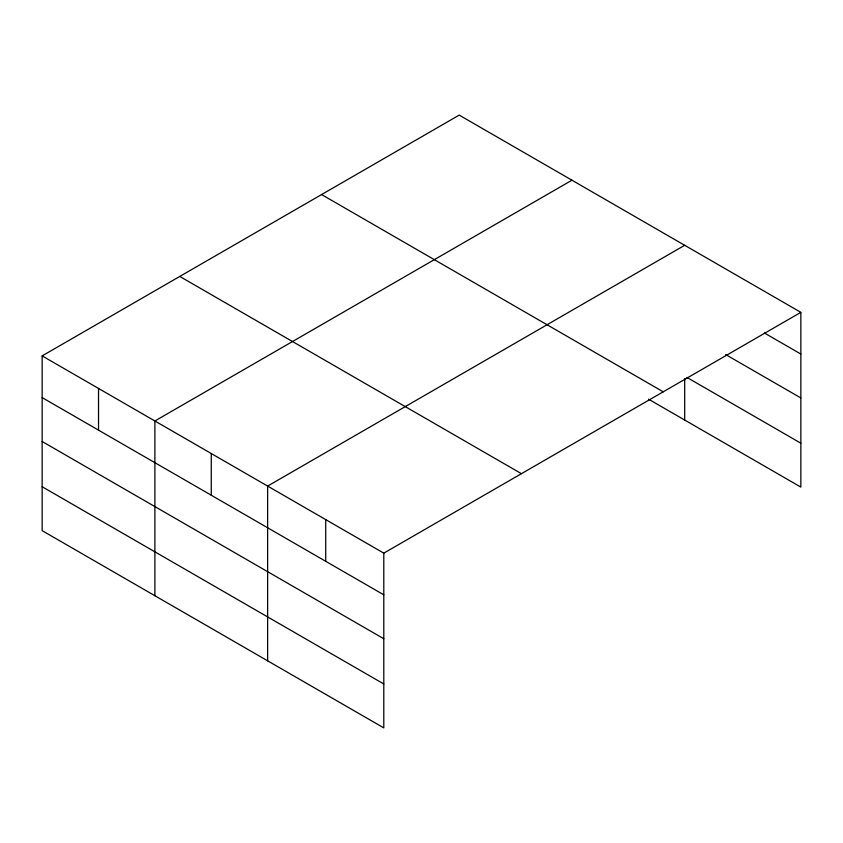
<?xml version="1.0" encoding="UTF-8"?>
<svg xmlns="http://www.w3.org/2000/svg" width="843" height="843" viewBox="0 0 843 843"><rect width="100%" height="100%" fill="white"/><g stroke="black" fill="none" stroke-linecap="round" stroke-linejoin="round"><path stroke-width="1.26" d="M648.615 399.213L800.85 487.106L800.85 312.353L459.203 115.112L42.15 355.894L42.15 530.647L383.797 727.888L383.797 553.145L42.15 355.894M571.954 180.202L154.891 420.984L154.891 595.738M684.695 245.292L267.631 486.074L267.631 660.828M383.797 553.145L800.85 312.353M764.411 333.006L800.85 354.049M725.686 354.566L800.85 397.959M686.971 377.453L800.85 443.197M321.583 194.564L663.22 391.816M179.78 276.441L521.417 473.682M42.15 397.59L383.797 594.831M42.15 441.5L383.797 638.741M42.15 486.738L383.797 683.979M684.695 378.718L684.695 420.046M325.714 519.604L325.714 561.301M211.266 453.534L211.266 495.231M98.526 388.444L98.526 430.13"/></g></svg>
